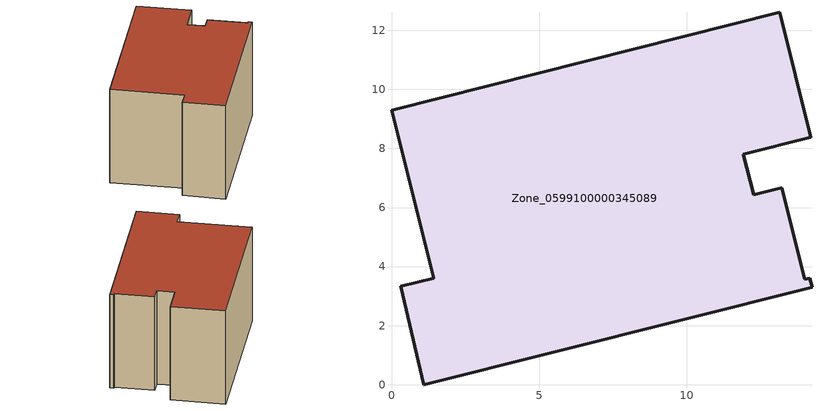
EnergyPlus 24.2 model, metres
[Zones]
Zone_0599100000345089
 floor ground (C_G): 13.22,6.67 14,3.57 14.16,3.61 14.24,3.3 1.09,0 0.32,3.33 1.43,3.61 0,9.3 13.14,12.61 14.2,8.38 11.92,7.81 12.27,6.43 z0
 wall outside (C_F): 1.09,0 14.24,3.3 14.16,3.61 14,3.57 13.22,6.67 12.27,6.43 11.92,7.81 14.2,8.38 13.14,12.61 0,9.3 1.43,3.61 0.32,3.33 1.09,0 z0:8.26
 roof outside (C_R): 14.2,8.38 13.14,12.61 0,9.3 1.43,3.61 0.32,3.33 1.09,0 14.24,3.3 14.16,3.61 14,3.57 13.22,6.67 12.27,6.43 11.92,7.81 z8.26
[BUILDING]
Pand.0599100000345089: North Axis=0; Terrain=City; Loads Convergence Tolerance Value=0.04; Temperature Convergence Tolerance Value=0.4; Solar Distribution=FullExterior; Maximum Number of Warmup Days=25; Minimum Number of Warmup Days=1
[Site:Location]
Rotterdam.The.Hague.AP_ZH_NLD Design_Conditions: Latitude=51.96; Longitude=4.45; Time Zone=1; Elevation=-4.5
[SITE:GROUNDTEMPERATURE:BUILDINGSURFACE]
18, 18, 18, 18, 18, 18, 18, 18, 18, 18, 18, 18
[MATERIAL] Thermal Absorptance=0.9; Solar Absorptance=0.7; Visible Absorptance=0.7
Name | Roughness | Thickness | Conductivity | Density | Specific Heat
G.TC.1992-2005 | MediumSmooth | 0.15 | 0.06 | 540 | 1210
F.TC.1992-2005 | Rough | 0.3 | 0.12 | 1920 | 840
R.TC.1992-2005 | MediumRough | 0.2 | 0.08 | 1500 | 1000
[CONSTRUCTION]
C_G: G.TC.1992-2005
C_F: F.TC.1992-2005
C_R: R.TC.1992-2005
[ZONE]
Zone_0599100000345089: Type=1; Multiplier=1; Ceiling Height=Autocalculate; Volume=Autocalculate; Floor Area=autocalculate; Part of Total Floor Area=Yes
[ZONEINFILTRATION:DESIGNFLOWRATE]
Infil_Zone_0599100000345089: Zone or ZoneList or Space or SpaceList=Zone_0599100000345089; Schedule=AlwaysOn; Design Flow Rate Calculation Method=Flow/Area; Flow Rate per Floor Area=0.0015; Constant Term Coefficient=1; Temperature Term Coefficient=0; Velocity Term Coefficient=0; Velocity Squared Term Coefficient=0
[HVACTEMPLATE:ZONE:IDEALLOADSAIRSYSTEM]
Zone_0599100000345089: Maximum Heating Supply Air Temperature=50; Minimum Cooling Supply Air Temperature=13; Maximum Heating Supply Air Humidity Ratio=0.0156; Minimum Cooling Supply Air Humidity Ratio=0.0077; Heating Limit=NoLimit; Cooling Limit=NoLimit; Dehumidification Control Type=ConstantSensibleHeatRatio; Cooling Sensible Heat Ratio=0.7; Dehumidification Setpoint=60; Humidification Control Type=None; Humidification Setpoint=30; Outdoor Air Method=None; Outdoor Air Flow Rate per Person=0.00944; Outdoor Air Flow Rate per Zone Floor Area=0; Outdoor Air Flow Rate per Zone=0; Demand Controlled Ventilation Type=None; Outdoor Air Economizer Type=NoEconomizer; Heat Recovery Type=None; Sensible Heat Recovery Effectiveness=0.7; Latent Heat Recovery Effectiveness=0.65
[ZONECONTROL:THERMOSTAT]
ThermostatControl_Zone_0599100000345089: Zone or ZoneList=Zone_0599100000345089; Control Type Schedule=DualSetpointControlType; Control 1=Thermostat_Zone_0599100000345089; Temperature Difference Between Cutout And Setpoint=0
[THERMOSTATSETPOINT:DUALSETPOINT]
Thermostat_Zone_0599100000345089: Heating Setpoint Temperature Schedule=HeatingSetpoint_Zone_0599100000345089; Cooling Setpoint Temperature Schedule=CoolingSetpoint_Zone_0599100000345089
[SCHEDULE:COMPACT]
HeatingSetpoint_Zone_0599100000345089: Through: 12/31, For: AllDays, Until: 24:00, 21
CoolingSetpoint_Zone_0599100000345089: Through: 12/31, For: AllDays, Until: 24:00, 24
DualSetpointControlType: Through: 12/31, For: AllDays, Until: 24:00, 4
AlwaysOn: Through: 12/31, For: AllDays, Until: 24:00, 1
